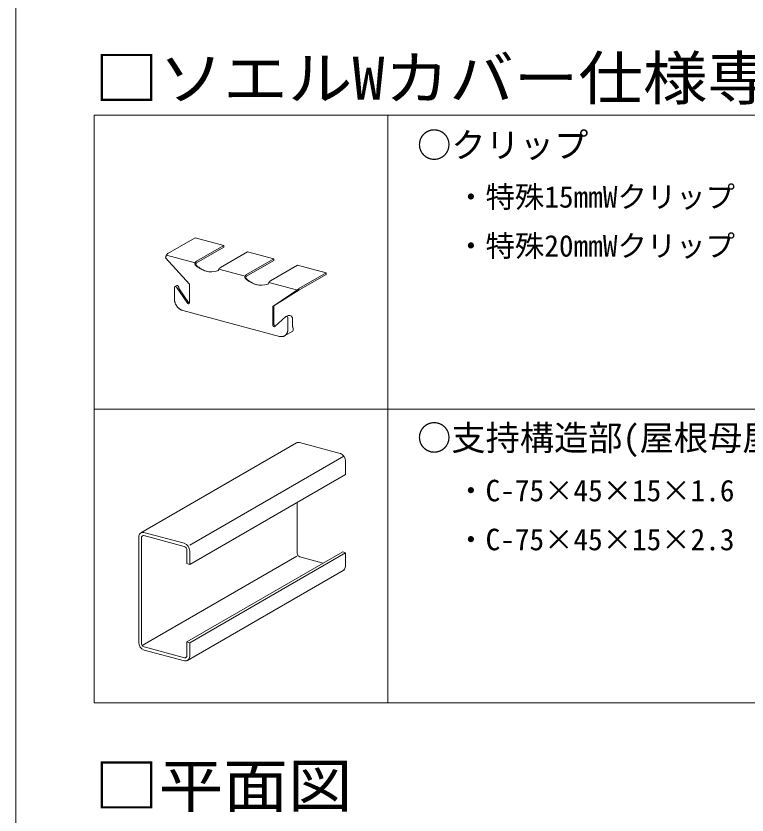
# Model space of a CAD drawing. Units: millimetres on the paper, enlarged 10 times. Extents: x -1950 to 1950, y -1347 to 1325.
# Drawn here: x -1950 to -1576.4, y 399 to 807.1 of the extents above; entities that cross this region are included whole.
import ezdxf
from ezdxf.enums import TextEntityAlignment as Align

# ---------------------------------------------------------------- set-up
doc = ezdxf.new("R2010")
doc.units = ezdxf.units.MM
doc.header["$LTSCALE"] = 10
for name, color, linetype, lineweight in [('0-6_文字', 7, 'Continuous', 18), ('0-9_躯体他', 4, 'Continuous', 9), ('0-A_クリップ', 7, 'Continuous', 18), ('F-3_野縁', 3, 'Continuous', 18)]:
    doc.layers.add(name, color=color, linetype=linetype, lineweight=lineweight)
doc.layers.add('F-6_文字', color=7, linetype='Continuous')
doc.styles.add('ＭＳ ゴシック', font='')
doc.styles.get('ＭＳ ゴシック').set_extended_font_data('MS Gothic')

msp = doc.modelspace()

# ---------------------------------------------------------------- linework, layer by layer
at = {"layer": '0-9_躯体他'}
for p, q in [((-1806.56, 589.04), (-1886.16, 543.08)), ((-1805.06, 589.27), (-1784.39, 583.73)), ((-1861.11, 536.82), (-1782.42, 582.26)), ((-1781.61, 579.79), (-1781.61, 572.99)), ((-1861.21, 527.03), (-1781.61, 572.99)), ((-1806.3, 558.73), (-1806.3, 532.8)), ((-1884.66, 543.31), (-1864, 537.77)), ((-1887.29, 541.05), (-1887.29, 487.22)), ((-1885.9, 540.56), (-1885.9, 486.84)), ((-1884.59, 541.69), (-1864, 536.17)), ((-1806.43, 531.14), (-1885.43, 485.52)), ((-1862.6, 534.2), (-1862.6, 527.4)), ((-1861.21, 533.83), (-1861.21, 527.03)), ((-1861.21, 487.03), (-1781.61, 532.99)), ((-1804.91, 530.83), (-1792.94, 527.62)), ((-1781.61, 532.99), (-1781.61, 525.91)), ((-1862.6, 527.4), (-1861.21, 527.03)), ((-1782.74, 523.92), (-1862.34, 477.96)), ((-1862.6, 487.4), (-1861.21, 487.03)), ((-1862.6, 487.4), (-1862.6, 480.46)), ((-1861.21, 487.03), (-1861.21, 479.95)), ((-1884.51, 484.87), (-1863.92, 479.35)), ((-1884.51, 483.27), (-1863.85, 477.73))]:
    msp.add_line(p, q, dxfattribs=at)
msp.add_lwpolyline([(-1862.6, 487.4), (-1783, 533.36), (-1781.61, 532.99)], dxfattribs=at)
for centre, radius, start, end in [((-1805.52, 587.24), 2.08, 77.1354, 120), ((-1805.52, 587.24), 2.08, 72.8645, 72.8646), ((-1785.8, 579.79), 4.19, 0.0176, 70.357), ((-1884.61, 540.93), 2.68, 134.0753, 177.5145), ((-1885.12, 541.28), 2.08, 77.1354, 130.6694), ((-1885.12, 541.28), 2.08, 72.8645, 72.8646), ((-1884.56, 540.5), 1.34, 134.0753, 177.5145), ((-1884.82, 540.68), 1.04, 72.8645, 130.6694), ((-1864.7, 534.2), 2.1, 0.0176, 70.357), ((-1865.4, 533.83), 4.19, 0.0176, 70.357), ((-1804.2, 532.8), 2.1, 180.0176, 250.357), ((-1783.78, 525.71), 2.07, 300, 310.7594), ((-1784.24, 526.05), 2.63, 313.5881, 357.0274), ((-1883.1, 487.22), 4.19, 180.0176, 250.357), ((-1883.81, 486.84), 2.1, 180.0176, 250.357), ((-1863.69, 480.36), 1.04, 257.0463, 310.7594), ((-1863.38, 479.75), 2.07, 257.0463, 310.7594), ((-1863.92, 480.53), 1.32, 313.5881, 357.0274), ((-1863.84, 480.09), 2.63, 313.5881, 357.0274)]:
    msp.add_arc(centre, radius, start, end, dxfattribs=at)
at = {"layer": '0-A_クリップ'}
for p, q in [((-1872.43, 685.73), (-1858.37, 693.84)), ((-1843.77, 689.93), (-1858.37, 693.84)), ((-1843.77, 689.09), (-1857.71, 681.03)), ((-1845.54, 678.61), (-1831.6, 686.67)), ((-1818.21, 683.08), (-1831.6, 686.67)), ((-1861.33, 670.08), (-1873.5, 683.51)), ((-1873.05, 684.98), (-1858.45, 681.07)), ((-1832.16, 675.02), (-1818.21, 683.08)), ((-1818.21, 682.24), (-1832.16, 674.18)), ((-1818.21, 683.08), (-1818.21, 682.24)), ((-1846.29, 677.81), (-1832.89, 674.22)), ((-1819.99, 671.76), (-1806.04, 679.82)), ((-1791.43, 675.9), (-1806.04, 679.82)), ((-1791.43, 675.06), (-1805.38, 667.01)), ((-1867.83, 669.44), (-1868.81, 668.87)), ((-1861.33, 660.7), (-1861.33, 670.08)), ((-1820.72, 670.96), (-1806.56, 667.17)), ((-1869.06, 668.37), (-1869.06, 662.77)), ((-1868.02, 668.59), (-1862.37, 660.49)), ((-1866.66, 667.78), (-1861.81, 660.82)), ((-1818.73, 658.67), (-1805.47, 667.8)), ((-1818.17, 659), (-1805.4, 667)), ((-1818.73, 658.67), (-1818.17, 659)), ((-1818.73, 658.67), (-1818.73, 649.29)), ((-1818.17, 659), (-1818.17, 649.62)), ((-1864.8, 656.73), (-1815.26, 643.46)), ((-1812.05, 653.59), (-1817.69, 648.52)), ((-1811.31, 654.03), (-1811.99, 653.64)), ((-1811.01, 652.82), (-1811.01, 647.21)), ((-1808.64, 649.1), (-1808.64, 652.09)), ((-1808.52, 646.17), (-1812.74, 643.74))]:
    msp.add_line(p, q, dxfattribs=at)
for points in [[(-1857.71, 681.87), (-1843.77, 689.93), (-1843.77, 689.09)], [(-1805.38, 667.85), (-1791.43, 675.9), (-1791.43, 675.06)]]:
    msp.add_lwpolyline(points, dxfattribs=at)
for centre, radius, start, end in [((-1871.35, 684.24), 1.82, 130.0284, 134.296), ((-1871.52, 684.44), 1.57, 125.318, 130.036), ((-1871.65, 684.63), 1.34, 120.0736, 125.3261), ((-1870.54, 683.34), 2.96, 173.6215, 176.7084), ((-1870.78, 683.35), 2.72, 176.7043, 179.9736), ((-1870.32, 683.32), 3.18, 170.6788, 173.6251), ((-1870.15, 683.29), 3.35, 167.8394, 170.6821), ((-1870.03, 683.26), 3.48, 165.07, 167.8424), ((-1869.95, 683.24), 3.56, 162.3399, 165.0728), ((-1869.93, 683.24), 3.58, 159.6194, 162.3426), ((-1869.97, 683.25), 3.54, 156.8795, 159.6222), ((-1870.06, 683.29), 3.45, 154.0902, 156.8823), ((-1870.19, 683.35), 3.3, 151.22, 154.0933), ((-1870.35, 683.44), 3.11, 148.2347, 151.2234), ((-1870.54, 683.56), 2.89, 145.0959, 148.2385), ((-1870.75, 683.7), 2.63, 141.7603, 145.1003), ((-1870.96, 683.87), 2.37, 138.1774, 141.7653), ((-1871.16, 684.05), 2.09, 134.2893, 138.1833), ((-1856.36, 679.96), 2.37, 138.1774, 141.7653), ((-1856.56, 680.14), 2.09, 134.2893, 138.1833), ((-1856.75, 680.33), 1.82, 130.0284, 134.296), ((-1856.91, 680.53), 1.57, 125.318, 130.036), ((-1857.05, 680.72), 1.34, 120.0736, 125.3261), ((-1857.75, 680.51), 0.884, 155.4412, 191.1), ((-1857.23, 680.88), 1.48, 201.4617, 222.9194), ((-1855.58, 679.44), 3.3, 151.22, 154.0933), ((-1855.75, 679.53), 3.11, 148.2347, 151.2234), ((-1855.94, 679.65), 2.89, 145.0959, 148.2385), ((-1849.29, 689.42), 13.14, 226.6005, 254.4583), ((-1856.15, 679.79), 2.63, 141.7603, 145.1003), ((-1857.18, 680.36), 0.884, 155.4412, 191.1), ((-1856.67, 680.73), 1.48, 201.4617, 222.9194), ((-1855.02, 679.28), 3.3, 151.22, 154.0933), ((-1857.11, 680.13), 1.09, 134.2893, 138.1833), ((-1855.18, 679.38), 3.11, 151.22341, 151.22342), ((-1857.21, 680.23), 0.948, 130.0284, 134.296), ((-1857.3, 680.33), 0.816, 125.318, 130.036), ((-1857.37, 680.43), 0.695, 120.0736, 125.3261), ((-1848.73, 689.27), 13.14, 226.6005, 252.852), ((-1843.19, 676.07), 3.54, 156.8795, 159.6222), ((-1843.28, 676.11), 3.45, 154.0902, 156.8823), ((-1843.41, 676.17), 3.3, 151.22, 154.0933), ((-1843.58, 676.27), 3.11, 148.2347, 151.2234), ((-1843.77, 676.38), 2.89, 145.0959, 148.2385), ((-1843.97, 676.53), 2.63, 141.7603, 145.1003), ((-1844.19, 676.7), 2.37, 138.1774, 141.7653), ((-1844.39, 676.88), 2.09, 134.2893, 138.1833), ((-1844.58, 677.07), 1.82, 130.0284, 134.296), ((-1844.74, 677.27), 1.57, 125.318, 130.036), ((-1844.87, 677.46), 1.34, 120.0736, 125.3261), ((-1850.22, 687.76), 11.31, 256.7378, 286.5186), ((-1847.23, 677.72), 0.825, 285.7318, 329.9819), ((-1832.19, 673.66), 0.884, 155.4412, 191.1), ((-1831.68, 674.03), 1.48, 201.4617, 222.9194), ((-1830.02, 672.59), 3.3, 151.22, 154.0933), ((-1830.19, 672.68), 3.11, 148.2347, 151.2234), ((-1830.38, 672.8), 2.89, 145.0959, 148.2385), ((-1830.59, 672.94), 2.63, 141.7603, 145.1003), ((-1830.8, 673.11), 2.37, 138.1774, 141.7653), ((-1831, 673.29), 2.09, 134.2893, 138.1833), ((-1831.62, 673.51), 0.884, 155.4412, 191.1), ((-1831.19, 673.48), 1.82, 130.0284, 134.296), ((-1829.46, 672.44), 3.3, 151.22, 154.0933), ((-1831.56, 673.28), 1.09, 134.2893, 138.1833), ((-1831.35, 673.68), 1.57, 125.318, 130.036), ((-1829.62, 672.53), 3.11, 151.22341, 151.22342), ((-1831.65, 673.38), 0.948, 130.0284, 134.296), ((-1831.49, 673.87), 1.34, 120.0736, 125.3261), ((-1831.74, 673.48), 0.816, 125.318, 130.036), ((-1831.81, 673.58), 0.695, 120.0736, 125.3261), ((-1867.68, 668.76), 0.696, 51.2905, 102.3798), ((-1868.04, 668.42), 1.18, 40.0241, 47.8281), ((-1823.73, 682.57), 13.14, 226.6005, 254.4583), ((-1831.11, 673.88), 1.48, 201.4617, 222.9194), ((-1823.17, 682.42), 13.14, 226.6005, 252.852), ((-1824.66, 680.92), 11.31, 256.7378, 286.5186), ((-1821.67, 670.87), 0.825, 285.7318, 329.9819), ((-1817.64, 669.23), 3.54, 156.8795, 159.6222), ((-1817.72, 669.26), 3.45, 154.0902, 156.8823), ((-1817.85, 669.33), 3.3, 151.22, 154.0933), ((-1818.02, 669.42), 3.11, 148.2347, 151.2234), ((-1818.21, 669.54), 2.89, 145.0959, 148.2385), ((-1818.42, 669.68), 2.63, 141.7603, 145.1003), ((-1818.63, 669.85), 2.37, 138.1774, 141.7653), ((-1818.83, 670.03), 2.09, 134.2893, 138.1833), ((-1819.02, 670.22), 1.82, 130.0284, 134.296), ((-1819.18, 670.42), 1.57, 125.318, 130.036), ((-1819.32, 670.61), 1.34, 120.0736, 125.3261), ((-1868.33, 668.38), 0.73, 170.9453, 175.5871), ((-1868.28, 668.37), 0.78, 175.5847, 180.0233), ((-1868.23, 668.37), 0.829, 180.02081, 180.02082), ((-1868.38, 668.39), 0.679, 166.0779, 170.9475), ((-1868.43, 668.4), 0.63, 160.9611, 166.0797), ((-1868.47, 668.41), 0.584, 155.579, 160.9622), ((-1868.51, 668.43), 0.543, 149.9245, 155.5791), ((-1868.54, 668.45), 0.506, 144.002, 149.9234), ((-1868.56, 668.47), 0.476, 137.8307, 143.9994), ((-1868.58, 668.48), 0.453, 131.4464, 137.8265), ((-1868.59, 668.49), 0.436, 124.9019, 131.4408), ((-1868.6, 668.5), 0.427, 118.264, 124.8951), ((-1868.6, 668.5), 0.426, 111.6086, 118.2567), ((-1868.6, 668.5), 0.432, 105.0134, 111.6015), ((-1868.59, 668.48), 0.445, 98.5503, 105.0072), ((-1868.59, 668.46), 0.465, 92.2788, 98.5454), ((-1868.59, 668.44), 0.493, 86.2426, 92.2755), ((-1868.59, 668.4), 0.526, 80.4681, 86.2409), ((-1868.6, 668.36), 0.565, 74.9661, 80.4678), ((-1868.61, 668.32), 0.61, 69.7339, 74.9668), ((-1868.63, 668.28), 0.657, 64.7592, 69.7354), ((-1868.65, 668.23), 0.707, 60.0227, 64.7612), ((-1868.67, 668.19), 0.758, 55.5007, 60.025), ((-1868.7, 668.15), 0.808, 51.1672, 55.5032), ((-1868.73, 668.11), 0.855, 46.9953, 51.1698), ((-1868.76, 668.08), 0.899, 42.9577, 46.9978), ((-1868.79, 668.05), 0.936, 39.0278, 42.9602), ((-1868.81, 668.03), 0.965, 35.1792, 39.0302), ((-1868.83, 668.02), 0.987, 34.8867, 35.1816), ((-1868.19, 668.3), 1.37, 32.958, 40.0216), ((-1868.39, 668.17), 1.61, 26.6301, 32.9617), ((-1868.66, 668.04), 1.91, 20.979, 26.637), ((-1868.98, 667.91), 2.26, 15.9216, 20.9871), ((-1869.35, 667.81), 2.64, 11.3701, 15.9296), ((-1869.76, 667.72), 3.06, 7.2418, 11.3774), ((-1865.29, 668.22), 1.44, 184.2831, 197.5314), ((-1804.71, 666.69), 1.34, 120.0736, 125.3261), ((-1805.03, 666.41), 0.695, 120.0736, 122.0808), ((-1863.6, 662.78), 5.46, 179.9763, 180.0233), ((-1863.25, 662.78), 5.8, 180.0208, 184.2828), ((-1862.94, 662.8), 6.12, 184.2802, 188.3926), ((-1862.65, 662.84), 6.41, 188.3901, 192.3798), ((-1862.42, 662.89), 6.65, 192.3773, 196.271), ((-1862.24, 662.94), 6.83, 196.2686, 200.0921), ((-1862.13, 662.98), 6.95, 200.0898, 203.8687), ((-1862.08, 663.01), 7.01, 203.8664, 207.6259), ((-1862.09, 663), 6.99, 207.6236, 211.3885), ((-1862.17, 662.95), 6.91, 211.3862, 215.1815), ((-1862.29, 662.87), 6.76, 215.1792, 219.0302), ((-1862.45, 662.74), 6.55, 219.0278, 222.9602), ((-1862.64, 662.56), 6.29, 222.9578, 226.9978), ((-1862.85, 662.34), 5.99, 226.9953, 231.1697), ((-1863.05, 662.08), 5.66, 231.1672, 235.5032), ((-1863.25, 661.79), 5.31, 235.5007, 240.025), ((-1863.43, 661.48), 4.95, 240.0227, 244.7612), ((-1861.56, 661.05), 0.987, 214.8867, 215.1815), ((-1861.58, 661.04), 0.965, 215.1792, 219.0302), ((-1861.6, 661.02), 0.936, 219.0278, 222.9602), ((-1861.63, 661), 0.899, 222.9578, 226.9978), ((-1861.66, 660.97), 0.855, 226.9953, 231.1697), ((-1861.69, 660.93), 0.808, 231.1672, 235.5032), ((-1861.72, 660.89), 0.758, 235.5007, 240.025), ((-1861.74, 660.84), 0.707, 240.0227, 244.7612), ((-1861.76, 660.8), 0.657, 244.7592, 249.7354), ((-1861.78, 660.75), 0.61, 249.7339, 254.9668), ((-1861.79, 660.71), 0.565, 254.9661, 260.4678), ((-1861.8, 660.67), 0.526, 260.4681, 266.2409), ((-1861.8, 660.64), 0.493, 266.2426, 272.2755), ((-1861, 661.38), 0.987, 214.8867, 215.1815), ((-1861.01, 661.37), 0.965, 215.1792, 219.0302), ((-1861.8, 660.61), 0.465, 272.2788, 278.5454), ((-1861.04, 661.35), 0.936, 219.0278, 222.9602), ((-1861.8, 660.59), 0.445, 278.5503, 285.0072), ((-1861.06, 661.33), 0.899, 222.9578, 226.9978), ((-1861.79, 660.58), 0.432, 285.0134, 291.6015), ((-1861.09, 661.29), 0.855, 226.9953, 231.1697), ((-1861.12, 661.26), 0.808, 231.1672, 235.5032), ((-1861.79, 660.57), 0.426, 291.6086, 298.2567), ((-1861.79, 660.58), 0.427, 298.264, 304.8951), ((-1861.15, 661.22), 0.758, 235.5007, 240.025), ((-1861.8, 660.58), 0.436, 304.9019, 311.4408), ((-1861.18, 661.17), 0.707, 240.0227, 244.7612), ((-1861.81, 660.6), 0.453, 311.4464, 317.8265), ((-1861.2, 661.13), 0.657, 244.7592, 249.7354), ((-1861.83, 660.61), 0.476, 317.8307, 323.9994), ((-1861.85, 660.63), 0.506, 324.002, 329.9234), ((-1861.21, 661.08), 0.61, 249.7339, 254.9668), ((-1861.88, 660.65), 0.543, 329.9244, 335.5791), ((-1861.92, 660.66), 0.584, 335.579, 340.9622), ((-1861.23, 661.04), 0.565, 254.9661, 256.0335), ((-1861.96, 660.68), 0.63, 340.9611, 346.0797), ((-1862.01, 660.69), 0.679, 346.0779, 350.9475), ((-1862.06, 660.7), 0.73, 350.9453, 355.5871), ((-1862.16, 660.7), 0.829, 0.02081, 0.02082), ((-1862.11, 660.7), 0.78, 355.5847, 0.0233), ((-1863.58, 661.17), 4.6, 244.7592, 249.7354), ((-1863.69, 660.85), 4.27, 249.7339, 254.9668), ((-1863.77, 660.56), 3.96, 254.9661, 255.034), ((-1811.76, 653.26), 0.436, 124.9019, 131.4408), ((-1811.74, 653.25), 0.453, 131.4464, 131.9879), ((-1811.76, 653.27), 0.427, 118.264, 124.8951), ((-1811.76, 653.27), 0.426, 111.6086, 118.2567), ((-1811.76, 653.27), 0.432, 105.0134, 111.6015), ((-1811.76, 653.26), 0.445, 98.5503, 105.0072), ((-1811.75, 653.23), 0.465, 92.2788, 98.5454), ((-1811.75, 653.21), 0.493, 86.2426, 92.2755), ((-1811.75, 653.17), 0.526, 80.4681, 86.2409), ((-1811.76, 653.14), 0.565, 74.9661, 80.4678), ((-1811.77, 653.09), 0.61, 69.7339, 74.9668), ((-1811.79, 653.05), 0.657, 64.7592, 69.7354), ((-1811.81, 653), 0.707, 60.0227, 64.7612), ((-1811.84, 652.96), 0.758, 55.5007, 60.025), ((-1811.86, 652.92), 0.808, 51.1672, 55.5032), ((-1811.89, 652.88), 0.855, 46.9953, 51.1698), ((-1810.6, 650.02), 4.07, 75.625, 100.0439), ((-1811.92, 652.85), 0.899, 42.9577, 46.9978), ((-1811.95, 652.82), 0.936, 39.0278, 42.9602), ((-1811.97, 652.8), 0.965, 35.1792, 39.0302), ((-1811.99, 652.79), 0.987, 31.3862, 35.1816), ((-1812, 652.79), 0.999, 27.6236, 31.3885), ((-1812, 652.79), 1, 23.8664, 27.6259), ((-1812, 652.79), 0.993, 20.0898, 23.8687), ((-1811.98, 652.79), 0.976, 16.2686, 20.0921), ((-1811.95, 652.8), 0.95, 12.3773, 16.271), ((-1811.92, 652.81), 0.916, 8.3901, 12.3798), ((-1809.83, 653.07), 0.926, 65.3222, 74.4969), ((-1809.85, 653.04), 0.96, 56.3325, 65.293), ((-1809.9, 652.97), 1.04, 47.8397, 56.3108), ((-1809.99, 652.87), 1.18, 40.0241, 47.8281), ((-1810.13, 652.75), 1.37, 32.958, 40.0216), ((-1810.34, 652.61), 1.61, 26.6301, 32.9617), ((-1810.6, 652.48), 1.91, 20.979, 26.637), ((-1810.93, 652.36), 2.26, 15.9216, 20.9871), ((-1811.3, 652.25), 2.64, 11.3701, 15.9296), ((-1817.95, 649.29), 0.78, 180, 180.0233), ((-1817.9, 649.29), 0.829, 180.0208, 184.2828), ((-1817.86, 649.29), 0.875, 184.2802, 188.3926), ((-1817.82, 649.3), 0.916, 188.3901, 192.3798), ((-1817.79, 649.31), 0.95, 192.3773, 196.271), ((-1817.76, 649.31), 0.976, 196.2686, 200.0921), ((-1817.74, 649.32), 0.993, 200.0898, 203.8687), ((-1817.74, 649.32), 1, 203.8664, 207.6259), ((-1817.39, 649.62), 0.78, 180, 180.0233), ((-1817.34, 649.62), 0.829, 180.0208, 184.2828), ((-1817.29, 649.62), 0.875, 184.2802, 188.3926), ((-1817.25, 649.63), 0.916, 188.3901, 192.3798), ((-1817.22, 649.63), 0.95, 192.3773, 196.271), ((-1817.19, 649.64), 0.976, 196.2686, 200.0921), ((-1817.18, 649.65), 0.993, 200.0898, 203.8687), ((-1817.17, 649.65), 1, 203.8664, 207.6259), ((-1817.17, 649.65), 0.999, 207.6236, 211.3885), ((-1817.18, 649.64), 0.987, 211.3862, 215.1815), ((-1817.2, 649.63), 0.965, 215.1792, 219.0302), ((-1817.22, 649.61), 0.936, 219.0278, 222.9602), ((-1817.25, 649.59), 0.899, 222.9578, 226.9978), ((-1817.28, 649.55), 0.855, 226.9953, 231.1697), ((-1817.31, 649.52), 0.808, 231.1672, 235.5032), ((-1811.88, 652.81), 0.875, 4.2802, 8.3926), ((-1811.79, 652.82), 0.78, 0, 0.0233), ((-1811.83, 652.82), 0.829, 0.0208, 4.2828), ((-1811.7, 652.17), 3.06, 7.2418, 11.3774), ((-1812.14, 652.11), 3.49, 3.4628, 7.2482), ((-1812.57, 652.09), 3.93, 359.9688, 3.4684), ((-1812.99, 652.09), 4.35, 359.9712, 359.9736), ((-1804.29, 649.1), 4.35, 179.9712, 179.9736), ((-1804.71, 649.1), 3.93, 179.9688, 183.4684), ((-1817.74, 649.32), 0.999, 207.6236, 211.3885), ((-1817.75, 649.31), 0.987, 211.3862, 215.1815), ((-1817.77, 649.3), 0.965, 215.1792, 219.0302), ((-1817.79, 649.28), 0.936, 219.0278, 222.9602), ((-1817.82, 649.26), 0.899, 222.9578, 226.9978), ((-1817.85, 649.23), 0.855, 226.9953, 231.1697), ((-1817.88, 649.19), 0.808, 231.1672, 235.5032), ((-1817.9, 649.15), 0.758, 235.5007, 240.025), ((-1817.93, 649.1), 0.707, 240.0227, 244.7612), ((-1817.95, 649.06), 0.657, 244.7592, 249.7354), ((-1817.97, 649.01), 0.61, 249.7339, 254.9668), ((-1817.98, 648.97), 0.565, 254.9661, 260.4678), ((-1817.98, 648.93), 0.526, 260.4681, 266.2409), ((-1817.99, 648.9), 0.493, 266.2426, 272.2755), ((-1817.99, 648.87), 0.465, 272.2788, 278.5454), ((-1817.98, 648.85), 0.445, 278.5503, 285.0072), ((-1817.98, 648.84), 0.432, 285.0134, 291.6015), ((-1817.98, 648.83), 0.426, 291.6086, 298.2567), ((-1817.98, 648.84), 0.427, 298.264, 304.8951), ((-1817.34, 649.48), 0.758, 235.5007, 240.025), ((-1817.98, 648.84), 0.436, 304.9019, 311.4408), ((-1817.36, 649.43), 0.707, 240.0227, 244.7612), ((-1817.99, 648.86), 0.453, 311.4464, 311.9325), ((-1817.38, 649.39), 0.657, 244.7592, 249.7354), ((-1817.4, 649.34), 0.61, 249.7339, 254.9668), ((-1817.41, 649.3), 0.565, 254.9661, 260.4678), ((-1817.42, 649.26), 0.526, 260.4681, 266.2409), ((-1817.42, 649.23), 0.493, 266.2426, 266.4996), ((-1814.64, 646.7), 3.54, 324.002, 329.9234), ((-1814.86, 646.83), 3.8, 329.9244, 335.5791), ((-1815.13, 646.95), 4.09, 335.579, 340.9622), ((-1815.43, 647.05), 4.41, 340.9611, 346.0797), ((-1815.76, 647.13), 4.75, 346.0779, 350.9475), ((-1816.11, 647.19), 5.11, 350.9453, 355.5871), ((-1816.47, 647.22), 5.46, 355.5847, 0.0233), ((-1816.81, 647.22), 5.8, 0.0208, 0.023), ((-1805.15, 649.07), 3.49, 183.4628, 187.2482), ((-1805.58, 649.02), 3.06, 187.2418, 191.3774), ((-1805.99, 648.93), 2.64, 191.3701, 195.9296), ((-1806.36, 648.83), 2.26, 195.9216, 200.9871), ((-1811.34, 647.18), 2.99, 340.3108, 16.2742), ((-1814.16, 647.58), 4.27, 254.9659, 254.9668), ((-1814.24, 647.28), 3.96, 254.9661, 260.4678), ((-1814.28, 647.01), 3.68, 260.4681, 266.2409), ((-1814.3, 646.78), 3.45, 266.2426, 272.2755), ((-1814.29, 646.59), 3.26, 272.2788, 278.5454), ((-1814.27, 646.44), 3.11, 278.5503, 285.0072), ((-1814.25, 646.35), 3.02, 285.0134, 291.6015), ((-1814.23, 646.32), 2.98, 291.6086, 298.2567), ((-1814.24, 646.33), 2.99, 298.264, 304.8951), ((-1814.28, 646.38), 3.06, 304.9019, 311.4408), ((-1814.35, 646.46), 3.17, 311.4464, 317.8265), ((-1814.47, 646.57), 3.33, 317.8307, 323.9994)]:
    msp.add_arc(centre, radius, start, end, dxfattribs=at)
at = {"layer": 'F-3_野縁'}
for p, q in [((-1950, 1325), (-1950, -1325)), ((-1910, 756.37), (-1910, 456.37)), ((-1910, 756.37), (-1005, 756.37)), ((-1910, 606.37), (-1005, 606.37)), ((-1910, 456.37), (-1005, 456.37))]:
    msp.add_line(p, q, dxfattribs=at)
at = {"layer": 'F-3_野縁', "color": 4, "lineweight": 9}
msp.add_line((-1760, 756.37), (-1760, 456.37), dxfattribs=at)

# ---------------------------------------------------------------- texts
at = {"layer": '0-6_文字', "style": 'ＭＳ ゴシック'}
for s, height, p in [('○クリップ', 12.83, (-1745, 730.92)), ('・特殊15mmWクリップ', 11, (-1725, 705.92)), ('・特殊20mmWクリップ', 11, (-1725, 680.92)), ('○支持構造部(屋根母屋材)※別途工事', 12.83, (-1745, 581.37)), ('・C-75×45×15×1.6', 11, (-1725, 555.92)), ('・C-75×45×15×2.3', 11, (-1725, 530.92))]:
    msp.add_text(s, height=height, dxfattribs=at).set_placement(p, align=Align.BOTTOM_LEFT)
at = {"layer": 'F-6_文字', "style": 'ＭＳ ゴシック', "width": 1.1}
for s, p in [('□ソエルWカバー仕様専用部材', (-1910, 757.75)), ('□平面図', (-1910, 396.37))]:
    msp.add_text(s, height=21.99, dxfattribs=at).set_placement(p, align=Align.BOTTOM_LEFT)

doc.saveas('drawing.dxf')
